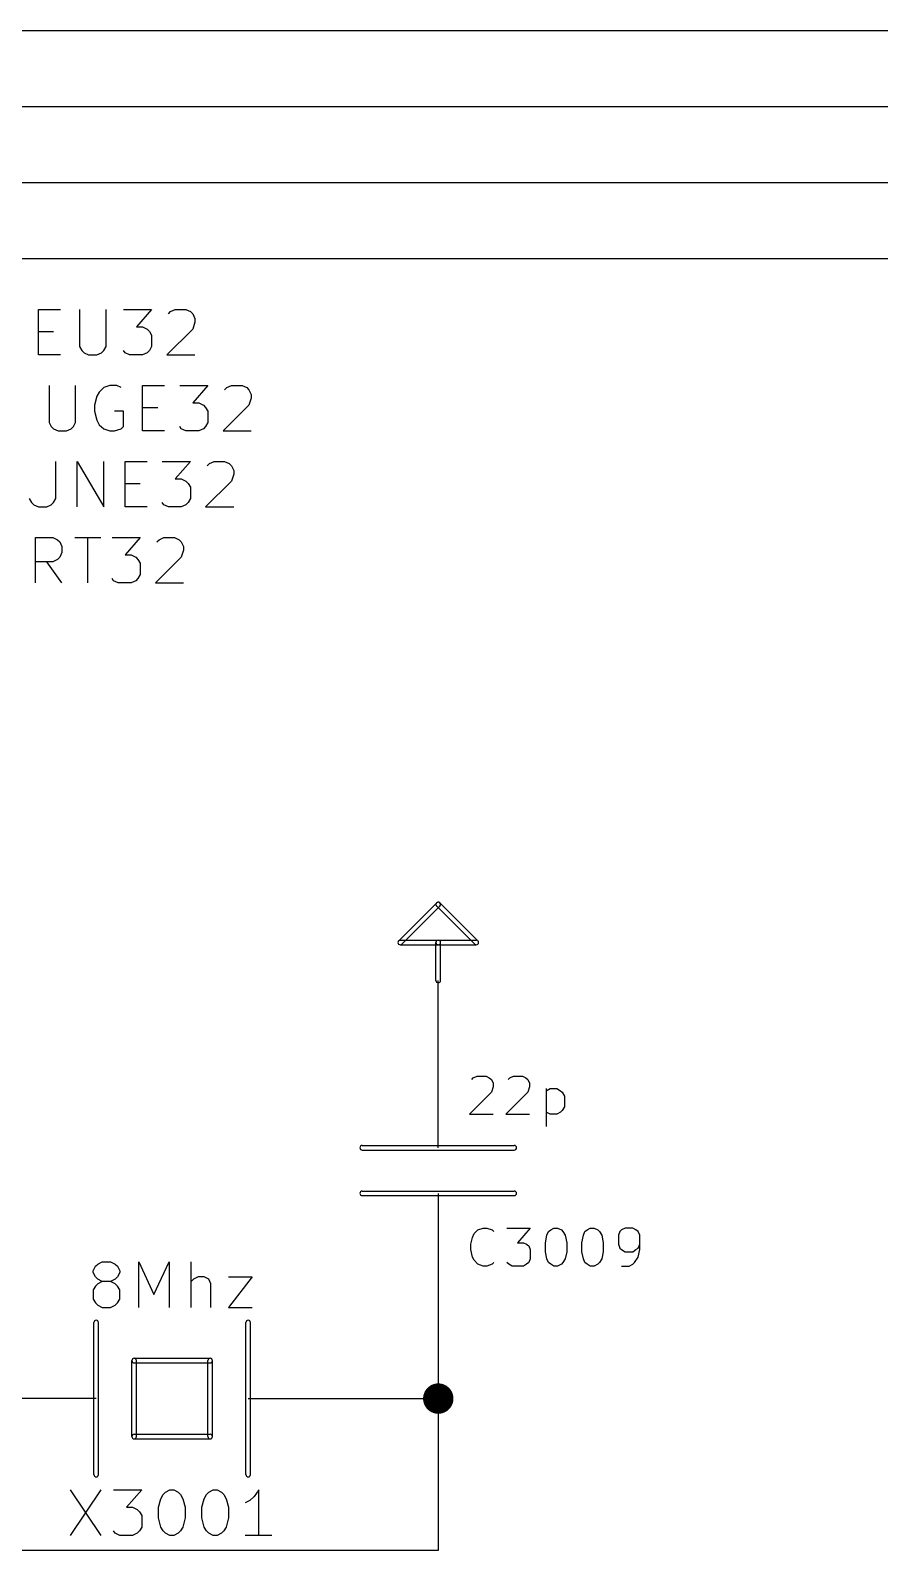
# Model space of a CAD drawing. Extents: x 10 to 287, y -200 to -10.
# Drawn here: x 195.9 to 224.3, y -107.3 to -56.5 of the extents above; entities that cross this region are included whole.
import ezdxf

# ---------------------------------------------------------------- set-up
doc = ezdxf.new("R2010")
doc.units = 0
doc.header["$MEASUREMENT"] = 0

msp = doc.modelspace()

# ---------------------------------------------------------------- linework, layer by layer
at = {"layer": 'Brown 2'}
for p, q in [((196.19, -67.3608), (196.19, -65.8368)), ((196.19, -65.8368), (196.926, -65.8368)), ((197.561, -65.8368), (197.561, -67.0814)), ((198.45, -67.0814), (198.45, -65.8368)), ((199.034, -65.8368), (199.974, -65.8368)), ((199.974, -65.8368), (199.466, -66.421)), ((200.533, -65.9892), (200.609, -65.913)), ((200.609, -65.913), (200.762, -65.8368)), ((200.762, -65.8368), (201.117, -65.8368)), ((201.117, -65.8368), (201.27, -65.913)), ((201.27, -65.913), (201.346, -65.9892)), ((201.346, -65.9892), (201.422, -66.1416)), ((199.466, -66.421), (199.669, -66.421)), ((199.669, -66.421), (199.822, -66.4972)), ((199.822, -66.4972), (199.898, -66.5734)), ((201.346, -66.4972), (200.482, -67.3608)), ((201.422, -66.2686), (201.346, -66.4972)), ((201.422, -66.1416), (201.422, -66.2686)), ((196.19, -66.5734), (196.698, -66.5734)), ((199.898, -66.5734), (199.974, -66.7004)), ((199.974, -66.7004), (199.974, -67.0814)), ((196.926, -67.3608), (196.19, -67.3608)), ((197.561, -67.0814), (197.637, -67.2084)), ((197.637, -67.2084), (197.714, -67.2846)), ((197.714, -67.2846), (197.866, -67.3608)), ((197.866, -67.3608), (198.145, -67.3608)), ((198.145, -67.3608), (198.298, -67.2846)), ((198.298, -67.2846), (198.374, -67.2084)), ((198.374, -67.2084), (198.45, -67.0814)), ((199.085, -67.2846), (199.034, -67.2084)), ((199.238, -67.3608), (199.085, -67.2846)), ((199.669, -67.3608), (199.238, -67.3608)), ((199.822, -67.2846), (199.669, -67.3608)), ((199.898, -67.2084), (199.822, -67.2846)), ((199.974, -67.0814), (199.898, -67.2084)), ((200.482, -67.3608), (201.422, -67.3608)), ((196.545, -68.3768), (196.545, -69.6214)), ((197.434, -69.6214), (197.434, -68.3768)), ((198.374, -68.453), (198.222, -68.6054)), ((198.577, -68.3768), (198.374, -68.453)), ((198.806, -68.3768), (198.577, -68.3768)), ((198.958, -68.453), (198.806, -68.3768)), ((199.669, -69.9008), (199.669, -68.3768)), ((199.669, -68.3768), (200.406, -68.3768)), ((200.914, -68.3768), (201.854, -68.3768)), ((201.854, -68.3768), (201.346, -68.961)), ((202.413, -68.5292), (202.489, -68.453)), ((202.489, -68.453), (202.641, -68.3768)), ((202.641, -68.3768), (202.997, -68.3768)), ((202.997, -68.3768), (203.149, -68.453)), ((203.149, -68.453), (203.225, -68.5292)), ((203.225, -68.5292), (203.302, -68.6816)), ((198.145, -68.7324), (198.069, -69.0372)), ((198.069, -69.0372), (198.069, -69.2404)), ((198.222, -68.6054), (198.145, -68.7324)), ((201.346, -68.961), (201.549, -68.961)), ((201.549, -68.961), (201.701, -69.0372)), ((201.701, -69.0372), (201.778, -69.1134)), ((203.225, -69.0372), (202.362, -69.9008)), ((203.302, -68.8086), (203.225, -69.0372)), ((203.302, -68.6816), (203.302, -68.8086)), ((198.069, -69.2404), (198.145, -69.5452)), ((198.145, -69.5452), (198.222, -69.6976)), ((199.034, -69.2404), (198.73, -69.2404)), ((199.034, -69.7484), (199.034, -69.2404)), ((199.669, -69.1134), (200.177, -69.1134)), ((201.778, -69.1134), (201.854, -69.2404)), ((201.854, -69.2404), (201.854, -69.6214)), ((196.545, -69.6214), (196.621, -69.7484)), ((196.621, -69.7484), (196.698, -69.8246)), ((196.698, -69.8246), (196.85, -69.9008)), ((196.85, -69.9008), (197.129, -69.9008)), ((197.129, -69.9008), (197.282, -69.8246)), ((197.282, -69.8246), (197.358, -69.7484)), ((197.358, -69.7484), (197.434, -69.6214)), ((198.222, -69.6976), (198.374, -69.8246)), ((198.374, -69.8246), (198.577, -69.9008)), ((198.577, -69.9008), (198.73, -69.9008)), ((198.73, -69.9008), (198.958, -69.8246)), ((198.958, -69.8246), (199.034, -69.7484)), ((200.406, -69.9008), (199.669, -69.9008)), ((200.965, -69.8246), (200.914, -69.7484)), ((201.117, -69.9008), (200.965, -69.8246)), ((201.549, -69.9008), (201.117, -69.9008)), ((201.701, -69.8246), (201.549, -69.9008)), ((201.778, -69.7484), (201.701, -69.8246)), ((201.854, -69.6214), (201.778, -69.7484)), ((202.362, -69.9008), (203.302, -69.9008)), ((196.774, -72.1614), (196.774, -70.9168)), ((197.485, -72.4408), (197.485, -70.9168)), ((197.485, -70.9168), (198.374, -72.4408)), ((198.374, -72.4408), (198.374, -70.9168)), ((199.085, -72.4408), (199.085, -70.9168)), ((199.085, -70.9168), (199.822, -70.9168)), ((200.33, -70.9168), (201.27, -70.9168)), ((201.27, -70.9168), (200.762, -71.501)), ((201.828, -71.0692), (201.905, -70.993)), ((201.905, -70.993), (202.057, -70.9168)), ((202.057, -70.9168), (202.413, -70.9168)), ((202.413, -70.9168), (202.565, -70.993)), ((202.565, -70.993), (202.641, -71.0692)), ((202.641, -71.0692), (202.717, -71.2216)), ((200.762, -71.501), (200.965, -71.501)), ((200.965, -71.501), (201.117, -71.5772)), ((201.117, -71.5772), (201.193, -71.6534)), ((202.641, -71.5772), (201.778, -72.4408)), ((202.717, -71.3486), (202.641, -71.5772)), ((202.717, -71.2216), (202.717, -71.3486)), ((199.085, -71.6534), (199.593, -71.6534)), ((201.193, -71.6534), (201.27, -71.7804)), ((201.27, -71.7804), (201.27, -72.1614)), ((195.885, -72.1614), (195.961, -72.2884)), ((195.961, -72.2884), (196.037, -72.3646)), ((196.037, -72.3646), (196.19, -72.4408)), ((196.19, -72.4408), (196.469, -72.4408)), ((196.469, -72.4408), (196.621, -72.3646)), ((196.621, -72.3646), (196.698, -72.2884)), ((196.698, -72.2884), (196.774, -72.1614)), ((199.822, -72.4408), (199.085, -72.4408)), ((200.381, -72.3646), (200.33, -72.2884)), ((200.533, -72.4408), (200.381, -72.3646)), ((200.965, -72.4408), (200.533, -72.4408)), ((201.117, -72.3646), (200.965, -72.4408)), ((201.193, -72.2884), (201.117, -72.3646)), ((201.27, -72.1614), (201.193, -72.2884)), ((201.778, -72.4408), (202.717, -72.4408)), ((196.088, -74.9808), (196.088, -73.4568)), ((196.088, -73.4568), (196.672, -73.4568)), ((196.672, -73.4568), (196.825, -73.533)), ((196.825, -73.533), (196.901, -73.6092)), ((196.901, -73.6092), (196.977, -73.7616)), ((197.409, -73.4568), (198.272, -73.4568)), ((197.841, -74.9808), (197.841, -73.4568)), ((198.653, -73.4568), (199.593, -73.4568)), ((199.593, -73.4568), (199.085, -74.041)), ((200.152, -73.6092), (200.228, -73.533)), ((200.228, -73.533), (200.381, -73.4568)), ((200.381, -73.4568), (200.736, -73.4568)), ((200.736, -73.4568), (200.889, -73.533)), ((200.889, -73.533), (200.965, -73.6092)), ((200.965, -73.6092), (201.041, -73.7616)), ((196.901, -74.1172), (196.825, -74.1934)), ((196.977, -73.9648), (196.901, -74.1172)), ((196.977, -73.7616), (196.977, -73.9648)), ((199.085, -74.041), (199.288, -74.041)), ((199.288, -74.041), (199.441, -74.1172)), ((199.441, -74.1172), (199.517, -74.1934)), ((200.965, -74.1172), (200.101, -74.9808)), ((201.041, -73.8886), (200.965, -74.1172)), ((201.041, -73.7616), (201.041, -73.8886)), ((196.672, -74.2696), (196.088, -74.2696)), ((196.977, -74.9808), (196.469, -74.2696)), ((196.825, -74.1934), (196.672, -74.2696)), ((199.517, -74.1934), (199.593, -74.3204)), ((199.593, -74.3204), (199.593, -74.7014)), ((198.704, -74.9046), (198.653, -74.8284)), ((198.857, -74.9808), (198.704, -74.9046)), ((199.288, -74.9808), (198.857, -74.9808)), ((199.441, -74.9046), (199.288, -74.9808)), ((199.517, -74.8284), (199.441, -74.9046)), ((199.593, -74.7014), (199.517, -74.8284)), ((200.101, -74.9808), (201.041, -74.9808))]:
    msp.add_line(p, q, dxfattribs=at)
at = {"layer": 'Cyan 2'}
for p, q in [((210.668, -91.567), (210.718, -91.5162)), ((210.718, -91.5162), (210.845, -91.4654)), ((210.845, -91.4654), (211.15, -91.4654)), ((211.15, -91.4654), (211.252, -91.5162)), ((211.252, -91.5162), (211.328, -91.567)), ((211.328, -91.567), (211.379, -91.694)), ((211.379, -91.821), (211.328, -91.9988)), ((211.379, -91.694), (211.379, -91.821)), ((211.887, -91.567), (211.938, -91.5162)), ((211.938, -91.5162), (212.065, -91.4654)), ((212.065, -91.4654), (212.369, -91.4654)), ((212.369, -91.4654), (212.471, -91.5162)), ((212.471, -91.5162), (212.547, -91.567)), ((212.547, -91.567), (212.598, -91.694)), ((212.598, -91.821), (212.547, -91.9988)), ((212.598, -91.694), (212.598, -91.821)), ((213.157, -91.8718), (213.157, -93.1418)), ((213.157, -91.948), (213.284, -91.8718)), ((213.284, -91.8718), (213.512, -91.8718)), ((213.512, -91.8718), (213.639, -91.948)), ((213.639, -91.948), (213.69, -91.9988)), ((211.328, -91.9988), (210.591, -92.7354)), ((212.547, -91.9988), (211.811, -92.7354)), ((213.69, -91.9988), (213.766, -92.1258)), ((213.766, -92.1258), (213.766, -92.4814)), ((210.591, -92.7354), (211.379, -92.7354)), ((211.811, -92.7354), (212.598, -92.7354)), ((213.284, -92.7354), (213.157, -92.6592)), ((213.512, -92.7354), (213.284, -92.7354)), ((213.639, -92.6592), (213.512, -92.7354)), ((213.69, -92.6084), (213.639, -92.6592)), ((213.766, -92.4814), (213.69, -92.6084)), ((210.642, -97.0788), (210.693, -96.8502)), ((210.693, -96.8502), (210.744, -96.7232)), ((210.744, -96.7232), (210.871, -96.5962)), ((210.871, -96.5962), (211.049, -96.5454)), ((211.049, -96.5454), (211.176, -96.5454)), ((211.176, -96.5454), (211.353, -96.5962)), ((211.353, -96.5962), (211.404, -96.647)), ((211.836, -96.5454), (212.623, -96.5454)), ((212.623, -96.5454), (212.192, -97.028)), ((212.192, -97.028), (212.395, -97.028)), ((212.395, -97.028), (212.496, -97.0788)), ((213.131, -97.028), (213.182, -96.774)), ((213.131, -97.3328), (213.131, -97.028)), ((213.182, -96.774), (213.233, -96.647)), ((213.233, -96.647), (213.309, -96.5962)), ((213.309, -96.5962), (213.411, -96.5454)), ((213.411, -96.5454), (213.538, -96.5454)), ((213.538, -96.5454), (213.665, -96.5962)), ((213.665, -96.5962), (213.716, -96.647)), ((213.716, -96.647), (213.792, -96.774)), ((213.792, -96.774), (213.843, -97.028)), ((213.843, -97.028), (213.843, -97.3328)), ((214.351, -97.028), (214.401, -96.774)), ((214.351, -97.3328), (214.351, -97.028)), ((214.401, -96.774), (214.452, -96.647)), ((214.452, -96.647), (214.528, -96.5962)), ((214.528, -96.5962), (214.63, -96.5454)), ((214.63, -96.5454), (214.757, -96.5454)), ((214.757, -96.5454), (214.884, -96.5962)), ((214.884, -96.5962), (214.935, -96.647)), ((214.935, -96.647), (215.011, -96.774)), ((215.011, -96.774), (215.062, -97.028)), ((215.062, -97.028), (215.062, -97.3328)), ((215.621, -96.647), (215.57, -96.774)), ((215.57, -96.774), (215.57, -97.0788)), ((215.671, -96.5962), (215.621, -96.647)), ((215.798, -96.5454), (215.671, -96.5962)), ((216.052, -96.5454), (215.798, -96.5454)), ((216.154, -96.5962), (216.052, -96.5454)), ((216.23, -96.647), (216.154, -96.5962)), ((216.281, -96.774), (216.23, -96.647)), ((216.281, -97.2566), (216.281, -96.774)), ((210.642, -97.2566), (210.642, -97.0788)), ((210.693, -97.5106), (210.642, -97.2566)), ((210.744, -97.6122), (210.693, -97.5106)), ((212.496, -97.0788), (212.573, -97.1296)), ((212.573, -97.1296), (212.623, -97.2566)), ((212.623, -97.2566), (212.623, -97.5614)), ((213.182, -97.5614), (213.131, -97.3328)), ((213.843, -97.3328), (213.792, -97.5614)), ((214.401, -97.5614), (214.351, -97.3328)), ((215.062, -97.3328), (215.011, -97.5614)), ((215.57, -97.0788), (215.621, -97.2058)), ((215.621, -97.2058), (215.671, -97.2566)), ((215.671, -97.2566), (215.798, -97.3328)), ((215.798, -97.3328), (216.052, -97.3328)), ((216.052, -97.3328), (216.154, -97.2566)), ((216.103, -97.6884), (216.23, -97.5106)), ((216.154, -97.2566), (216.23, -97.2058)), ((216.23, -97.2058), (216.281, -97.0788)), ((216.23, -97.5106), (216.281, -97.2566)), ((198.018, -97.9678), (198.095, -97.8154)), ((198.018, -98.0186), (198.018, -97.9678)), ((198.095, -98.171), (198.018, -98.0186)), ((198.095, -97.8154), (198.171, -97.7392)), ((198.171, -97.7392), (198.323, -97.663)), ((198.323, -97.663), (198.603, -97.663)), ((198.603, -97.663), (198.755, -97.7392)), ((198.755, -97.7392), (198.831, -97.8154)), ((198.831, -97.8154), (198.907, -97.9678)), ((198.907, -98.0186), (198.831, -98.171)), ((198.907, -97.9678), (198.907, -98.0186)), ((199.542, -99.187), (199.542, -97.663)), ((199.542, -97.663), (200.05, -98.7552)), ((200.05, -98.7552), (200.558, -97.663)), ((200.558, -97.663), (200.558, -99.187)), ((201.295, -99.187), (201.295, -97.663)), ((210.871, -97.7392), (210.744, -97.6122)), ((211.049, -97.8154), (210.871, -97.7392)), ((211.176, -97.8154), (211.049, -97.8154)), ((211.353, -97.7392), (211.176, -97.8154)), ((211.404, -97.6884), (211.353, -97.7392)), ((211.912, -97.7392), (211.836, -97.6884)), ((212.014, -97.8154), (211.912, -97.7392)), ((212.395, -97.8154), (212.014, -97.8154)), ((212.496, -97.7392), (212.395, -97.8154)), ((212.573, -97.6884), (212.496, -97.7392)), ((212.623, -97.5614), (212.573, -97.6884)), ((213.233, -97.6884), (213.182, -97.5614)), ((213.309, -97.7392), (213.233, -97.6884)), ((213.411, -97.8154), (213.309, -97.7392)), ((213.538, -97.8154), (213.411, -97.8154)), ((213.665, -97.7392), (213.538, -97.8154)), ((213.716, -97.6884), (213.665, -97.7392)), ((213.792, -97.5614), (213.716, -97.6884)), ((214.452, -97.6884), (214.401, -97.5614)), ((214.528, -97.7392), (214.452, -97.6884)), ((214.63, -97.8154), (214.528, -97.7392)), ((214.757, -97.8154), (214.63, -97.8154)), ((214.884, -97.7392), (214.757, -97.8154)), ((214.935, -97.6884), (214.884, -97.7392)), ((215.011, -97.5614), (214.935, -97.6884)), ((215.671, -97.8154), (215.925, -97.8154)), ((215.925, -97.8154), (216.052, -97.7392)), ((216.052, -97.7392), (216.103, -97.6884)), ((198.095, -98.4758), (198.018, -98.6028)), ((198.171, -98.2472), (198.095, -98.171)), ((198.171, -98.3996), (198.095, -98.4758)), ((198.323, -98.3234), (198.171, -98.2472)), ((198.323, -98.3234), (198.171, -98.3996)), ((198.603, -98.3234), (198.323, -98.3234)), ((198.755, -98.2472), (198.603, -98.3234)), ((198.755, -98.3996), (198.603, -98.3234)), ((198.831, -98.171), (198.755, -98.2472)), ((198.831, -98.4758), (198.755, -98.3996)), ((198.907, -98.6028), (198.831, -98.4758)), ((201.371, -98.2472), (201.295, -98.3234)), ((201.524, -98.171), (201.371, -98.2472)), ((201.727, -98.171), (201.524, -98.171)), ((201.879, -98.2472), (201.727, -98.171)), ((201.955, -98.3996), (201.879, -98.2472)), ((201.955, -99.187), (201.955, -98.3996)), ((202.54, -98.171), (203.327, -98.171)), ((203.327, -98.171), (202.54, -99.187)), ((198.018, -98.6028), (198.018, -98.9076)), ((198.018, -98.9076), (198.095, -99.0346)), ((198.095, -99.0346), (198.171, -99.1108)), ((198.755, -99.1108), (198.831, -99.0346)), ((198.831, -99.0346), (198.907, -98.9076)), ((198.907, -98.9076), (198.907, -98.6028)), ((198.171, -99.1108), (198.323, -99.187)), ((198.323, -99.187), (198.603, -99.187)), ((198.603, -99.187), (198.755, -99.1108)), ((202.54, -99.187), (203.327, -99.187)), ((197.256, -105.283), (198.272, -106.807)), ((198.272, -105.283), (197.256, -106.807)), ((198.704, -105.283), (199.644, -105.283)), ((199.644, -105.283), (199.136, -105.867)), ((200.203, -105.867), (200.279, -105.588)), ((200.279, -105.588), (200.355, -105.435)), ((200.355, -105.435), (200.431, -105.359)), ((200.431, -105.359), (200.584, -105.283)), ((200.584, -105.283), (200.711, -105.283)), ((200.711, -105.283), (200.863, -105.359)), ((200.863, -105.359), (200.939, -105.435)), ((200.939, -105.435), (201.016, -105.588)), ((201.016, -105.588), (201.092, -105.867)), ((201.651, -105.867), (201.727, -105.588)), ((201.727, -105.588), (201.803, -105.435)), ((201.803, -105.435), (201.879, -105.359)), ((201.879, -105.359), (202.032, -105.283)), ((202.032, -105.283), (202.159, -105.283)), ((202.159, -105.283), (202.311, -105.359)), ((202.311, -105.359), (202.387, -105.435)), ((202.387, -105.435), (202.463, -105.588)), ((202.463, -105.588), (202.54, -105.867)), ((203.251, -105.639), (203.098, -105.715)), ((203.403, -105.512), (203.251, -105.639)), ((203.556, -105.283), (203.403, -105.512)), ((203.556, -106.807), (203.556, -105.283)), ((199.136, -105.867), (199.339, -105.867)), ((199.339, -105.867), (199.492, -105.943)), ((199.492, -105.943), (199.568, -106.02)), ((199.568, -106.02), (199.644, -106.147)), ((199.644, -106.147), (199.644, -106.528)), ((200.203, -106.223), (200.203, -105.867)), ((201.092, -105.867), (201.092, -106.223)), ((201.651, -106.223), (201.651, -105.867)), ((202.54, -105.867), (202.54, -106.223)), ((198.755, -106.731), (198.704, -106.655)), ((199.568, -106.655), (199.492, -106.731)), ((199.644, -106.528), (199.568, -106.655)), ((200.279, -106.528), (200.203, -106.223)), ((200.355, -106.655), (200.279, -106.528)), ((200.431, -106.731), (200.355, -106.655)), ((200.939, -106.655), (200.863, -106.731)), ((201.016, -106.528), (200.939, -106.655)), ((201.092, -106.223), (201.016, -106.528)), ((201.727, -106.528), (201.651, -106.223)), ((201.803, -106.655), (201.727, -106.528)), ((201.879, -106.731), (201.803, -106.655)), ((202.387, -106.655), (202.311, -106.731)), ((202.463, -106.528), (202.387, -106.655)), ((202.54, -106.223), (202.463, -106.528)), ((198.907, -106.807), (198.755, -106.731)), ((199.339, -106.807), (198.907, -106.807)), ((199.492, -106.731), (199.339, -106.807)), ((200.584, -106.807), (200.431, -106.731)), ((200.711, -106.807), (200.584, -106.807)), ((200.863, -106.731), (200.711, -106.807)), ((202.032, -106.807), (201.879, -106.731)), ((202.159, -106.807), (202.032, -106.807)), ((202.311, -106.731), (202.159, -106.807)), ((203.987, -106.807), (203.098, -106.807))]:
    msp.add_line(p, q, dxfattribs=at)
at = {"layer": 'Green 2'}
for p, q in [((168.91, -56.515), (259.715, -56.515)), ((168.91, -59.055), (263.525, -59.055)), ((168.91, -61.595), (267.335, -61.595)), ((168.91, -64.135), (271.145, -64.135)), ((209.55, -90.805), (209.55, -88.265)), ((209.55, -98.425), (209.55, -107.315)), ((205.74, -102.235), (209.55, -102.235)), ((209.55, -107.315), (168.91, -107.315))]:
    msp.add_line(p, q, dxfattribs=at)
at = {"layer": 'Green 2', "const_width": 0.508}
msp.add_lwpolyline([(209.296, -102.235, 1), (209.804, -102.235, 1)], format="xyb", close=True, dxfattribs=at)
at = {"layer": 'Red 2'}
for p, q in [((208.229, -86.9442), (209.499, -85.6742)), ((208.331, -87.0458), (209.601, -85.7758)), ((209.499, -85.7758), (210.769, -87.0458)), ((209.601, -85.6742), (210.871, -86.9442)), ((208.28, -86.9188), (209.55, -86.9188)), ((208.28, -87.0712), (209.55, -87.0712)), ((209.474, -88.265), (209.474, -86.995)), ((209.55, -86.9188), (210.82, -86.9188)), ((209.55, -87.0712), (210.82, -87.0712)), ((209.626, -88.265), (209.626, -86.995)), ((209.55, -93.853), (209.55, -90.805)), ((207.01, -93.7768), (212.09, -93.7768)), ((207.01, -93.9292), (212.09, -93.9292)), ((207.01, -95.3008), (212.09, -95.3008)), ((207.01, -95.4532), (212.09, -95.4532)), ((209.55, -95.377), (209.55, -98.425)), ((198.044, -104.775), (198.044, -99.695)), ((198.196, -104.775), (198.196, -99.695)), ((203.124, -104.775), (203.124, -99.695)), ((203.276, -104.775), (203.276, -99.695)), ((199.314, -103.505), (199.314, -100.965)), ((199.39, -100.889), (201.93, -100.889)), ((199.39, -101.041), (201.93, -101.041)), ((199.466, -103.505), (199.466, -100.965)), ((201.854, -103.505), (201.854, -100.965)), ((202.006, -103.505), (202.006, -100.965)), ((198.12, -102.235), (195.58, -102.235)), ((203.2, -102.235), (205.74, -102.235)), ((199.39, -103.429), (201.93, -103.429)), ((199.39, -103.581), (201.93, -103.581))]:
    msp.add_line(p, q, dxfattribs=at)
for centre, start, end in [((209.55, -85.725), 45, 225), ((209.55, -85.725), 315, 495), ((208.28, -86.995), 90, 270), ((208.28, -86.995), 135, 315), ((209.55, -86.995), 360, 540), ((209.55, -86.995), 90, 270), ((209.55, -86.995), 270, 450), ((210.82, -86.995), 225, 405), ((210.82, -86.995), 270, 450), ((209.55, -88.265), 180, 360), ((207.01, -93.853), 90, 270), ((212.09, -93.853), 270, 450), ((207.01, -95.377), 90, 270), ((212.09, -95.377), 270, 450), ((198.12, -99.695), 360, 540), ((203.2, -99.695), 360, 540), ((199.39, -100.965), 360, 540), ((199.39, -100.965), 90, 270), ((201.93, -100.965), 360, 540), ((201.93, -100.965), 270, 450), ((199.39, -103.505), 90, 270), ((199.39, -103.505), 180, 360), ((201.93, -103.505), 180, 360), ((201.93, -103.505), 270, 450), ((198.12, -104.775), 180, 360), ((203.2, -104.775), 180, 360)]:
    msp.add_arc(centre, 0.0762, start, end, dxfattribs=at)

doc.saveas('drawing.dxf')
